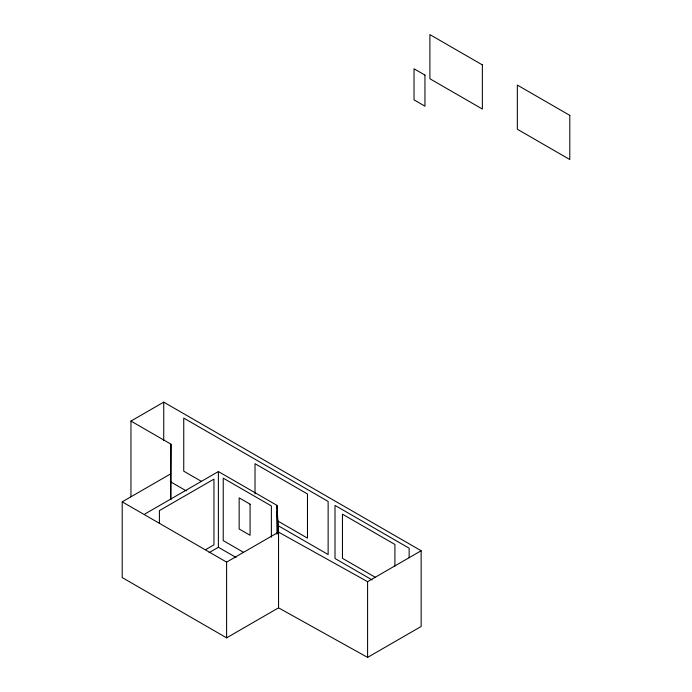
<?xml version="1.0" encoding="UTF-8"?>
<svg xmlns="http://www.w3.org/2000/svg" width="692" height="692" viewBox="0 0 692 692"><rect width="100%" height="100%" fill="white"/><g stroke="black" fill="none" stroke-linecap="round" stroke-linejoin="round"><path stroke-width="1.04" d="M170.552 499.529L170.95 444.16L130.952 421.073L130.952 496.795M130.952 421.073L163.736 402.138L421.151 550.754L421.151 626.476L367.59 657.4L278.547 607.844L226.604 637.842L122.207 577.569L122.207 501.847L170.552 473.933M144.844 514.018L218.387 471.555L276.947 505.359L278.547 532.122L278.547 607.844M205.628 549.647L213.949 544.846L213.949 479.115L159.402 510.609L159.402 523.541M209.079 552.657L218.387 547.277L236.05 557.475M122.207 501.847L226.604 562.112L278.547 532.122L367.59 581.678L421.151 550.754M278.028 521.137L307.482 538.134L307.482 493.984L255.019 463.692L255.019 493.846M375.592 577.457L342.453 558.332L342.453 514.173L394.916 544.466L394.916 566.004M201.441 481.39L183.743 471.166L183.743 418.072L328.138 501.441L328.138 554.534L277.829 525.487M372.071 579.896L335.006 558.496L335.006 505.402L409.145 548.211L409.145 557.761M170.293 481.649L186.209 490.836M243.601 552.354L223.231 540.599L223.231 478.155L271.376 505.947L271.376 537.174M278.357 532.667L277.103 511.725L277.665 533.696M367.59 581.678L367.59 657.4M276.947 505.359L276.947 534.155M226.604 562.112L226.604 637.842M218.387 471.555L218.387 547.277M170.95 444.16L170.95 499.624M163.736 402.138L163.736 440.536M482.359 64.892L429.896 34.6L429.896 78.75L482.359 109.042L482.359 64.892M569.793 115.374L517.331 85.081L517.331 129.231L569.793 159.523L569.793 115.374M424.957 75.099L414.032 68.785L414.032 99.882L424.957 106.196L424.957 75.099M250.08 504.191L239.155 497.877L239.155 528.982L250.08 535.288L250.08 504.191"/></g></svg>
